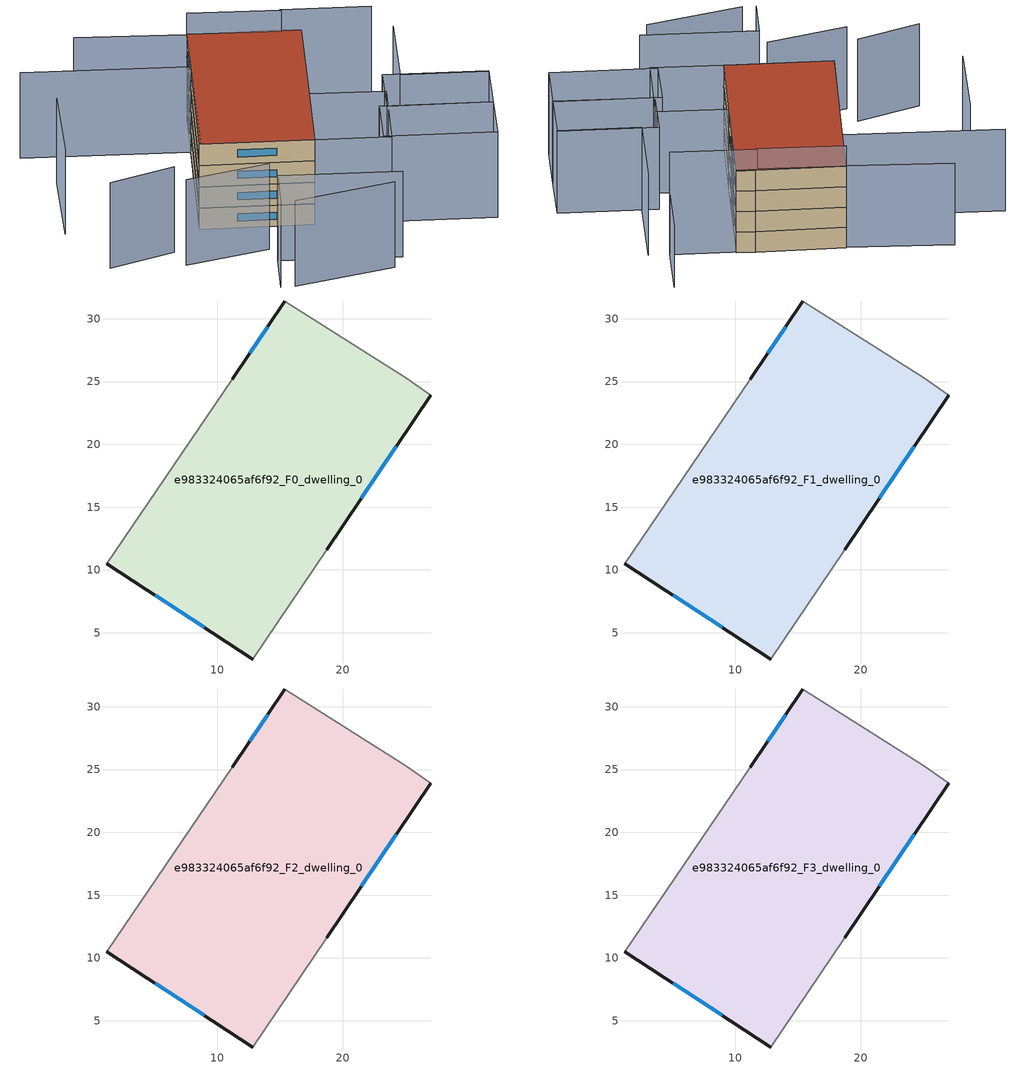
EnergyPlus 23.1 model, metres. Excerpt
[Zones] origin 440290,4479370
e983324065af6f92_F0_dwelling_0
 floor ground (EU_floor_Construction): 25.03,25.29 27.02,23.92 18.74,11.62 12.83,2.91 1.21,10.49 11.22,25.19 15.41,31.41 z0
 wall outside (EU_wall_Construction): 18.74,11.62 27.02,23.92 / 1.21,10.49 12.83,2.91 / 15.41,31.41 11.22,25.19 z0:3
 wall adiabatic (EU_wall_Construction): 12.83,2.91 18.74,11.62 / 11.22,25.19 1.21,10.49 / 27.02,23.92 25.03,25.29 15.41,31.41 z0:3
 window (EU_Window_Construction): 21.48,15.7 24.28,19.85 / 5.06,7.98 8.98,5.42 / 14.02,29.35 12.61,27.25 z0.99:2.01
e983324065af6f92_F1_dwelling_0
 floor to e983324065af6f92_F0_dwelling_0 (EU_floor_Construction): 25.03,25.29 27.02,23.92 18.74,11.62 12.83,2.91 1.21,10.49 11.22,25.19 15.41,31.41 z3
 wall outside (EU_wall_Construction): 18.74,11.62 27.02,23.92 / 1.21,10.49 12.83,2.91 / 15.41,31.41 11.22,25.19 z3:6
 wall adiabatic (EU_wall_Construction): 12.83,2.91 18.74,11.62 / 11.22,25.19 1.21,10.49 / 27.02,23.92 25.03,25.29 15.41,31.41 z3:6
 window (EU_Window_Construction): 21.48,15.7 24.28,19.85 / 5.06,7.98 8.98,5.42 / 14.02,29.35 12.61,27.25 z3.99:5.01
e983324065af6f92_F2_dwelling_0
 floor to e983324065af6f92_F1_dwelling_0 (EU_floor_Construction): 25.03,25.29 27.02,23.92 18.74,11.62 12.83,2.91 1.21,10.49 11.22,25.19 15.41,31.41 z6
 wall outside (EU_wall_Construction): 18.74,11.62 27.02,23.92 / 1.21,10.49 12.83,2.91 / 15.41,31.41 11.22,25.19 z6:9
 wall adiabatic (EU_wall_Construction): 12.83,2.91 18.74,11.62 / 11.22,25.19 1.21,10.49 / 27.02,23.92 25.03,25.29 15.41,31.41 z6:9
 window (EU_Window_Construction): 21.48,15.7 24.28,19.85 / 5.06,7.98 8.98,5.42 / 14.02,29.35 12.61,27.25 z6.99:8.01
e983324065af6f92_F3_dwelling_0
 floor to e983324065af6f92_F2_dwelling_0 (EU_floor_Construction): 25.03,25.29 27.02,23.92 18.74,11.62 12.83,2.91 1.21,10.49 11.22,25.19 15.41,31.41 z9
 wall outside (EU_wall_Construction): 18.74,11.62 27.02,23.92 / 1.21,10.49 12.83,2.91 / 15.41,31.41 11.22,25.19 z9:12
 wall adiabatic (EU_wall_Construction): 12.83,2.91 18.74,11.62 / 11.22,25.19 1.21,10.49 / 27.02,23.92 25.03,25.29 15.41,31.41 z9:12
 window (EU_Window_Construction): 21.48,15.7 24.28,19.85 / 5.06,7.98 8.98,5.42 / 14.02,29.35 12.61,27.25 z9.99:11.01
 roof outside (EU_roof_Construction): 18.74,11.62 27.02,23.92 25.03,25.29 15.41,31.41 11.22,25.19 1.21,10.49 12.83,2.91 z12
shading: -12.67,10.01 -4.32,8.22 / 2.38,-6.82 14.5,-10.64 / -5.02,4.99 5.1,1.82 / 0.91,-5.89 4.25,-0.92 / 4.25,-0.92 16.7,-9.28 / 38.89,2.57 30.02,8.4 / 30.02,8.4 36.14,17.7 / -5.76,36.57 11.22,25.19 / 11.22,25.19 1.32,10.41 / -5.84,29.3 -12.2,19.46 / 15.34,31.31 4.24,39.09 / 23.58,4.24 35.05,-3.31 / 35.05,-3.31 31.23,-9.1 / 31.23,-9.1 19.77,-1.55 / 19.77,-1.55 23.58,4.24 / 35.02,-3.31 24.34,3.74 / 24.34,3.74 28.28,9.73 / 28.28,9.73 38.97,2.67 / 38.97,2.67 35.02,-3.31 / 18.72,11.63 26.39,6.46 / 26.39,6.46 20.5,-2.27 / 20.5,-2.27 12.83,2.91 / 12.83,2.91 18.72,11.63 z0:12; 33.89,19.15 38.2,25.66 z0:9; 33.92,19.17 24.75,25.21 / 24.82,24.99 15.41,31.41 z0:15
[Building]
EU S2 Campaign: North Axis=0; Terrain=City; Solar Distribution=FullExterior
[Site:Location]
Madrid: Latitude=40.5; Longitude=-3.5; Time Zone=1; Elevation=609
[SizingPeriod:WeatherFileDays]
AnnualSizingPeriod: Begin Month=1; Begin Day of Month=1; End Month=12; End Day of Month=31; Day of Week for Start Day=Monday; Use Weather File Daylight Saving Period=No; Use Weather File Rain and Snow Indicators=No
[MATERIAL]
EU_InternalMass_Material: Roughness=MediumRough; Thickness=0.1; Conductivity=1; Density=1800; Specific Heat=900; Thermal Absorptance=0.9; Solar Absorptance=0.7; Visible Absorptance=0.7
[MATERIAL:NOMASS] Roughness=MediumRough; Thermal Absorptance=0.9; Solar Absorptance=0.7; Visible Absorptance=0.7
Name | Thermal Resistance
EU_wall_NoMass | 0.609216
EU_roof_NoMass | 0.513268
EU_floor_NoMass | 0.568163
[WINDOWMATERIAL:SIMPLEGLAZINGSYSTEM]
EU_Window_SimpleGlazing: UFactor=5.50606; Solar Heat Gain Coefficient=0.85; Visible Transmittance=0.85
[CONSTRUCTION]
EU_wall_Construction: EU_wall_NoMass
EU_roof_Construction: EU_roof_NoMass
EU_floor_Construction: EU_floor_NoMass
EU_Window_Construction: EU_Window_SimpleGlazing
EU_InternalMass_Construction: EU_InternalMass_Material
[ZONE] Type=1; Multiplier=1; Ceiling Height=autocalculate; Volume=1052.56; Floor Area=autocalculate; Part of Total Floor Area=Yes
e983324065af6f92_F0_dwelling_0; e983324065af6f92_F1_dwelling_0; e983324065af6f92_F2_dwelling_0; e983324065af6f92_F3_dwelling_0
[INTERNALMASS] Construction=EU_InternalMass_Construction; Surface Area=350.853
Name | Zone or ZoneList
e983324065af6f92_F0_dwelling_0_EU_InternalMass | e983324065af6f92_F0_dwelling_0
e983324065af6f92_F1_dwelling_0_EU_InternalMass | e983324065af6f92_F1_dwelling_0
e983324065af6f92_F2_dwelling_0_EU_InternalMass | e983324065af6f92_F2_dwelling_0
e983324065af6f92_F3_dwelling_0_EU_InternalMass | e983324065af6f92_F3_dwelling_0
[OTHEREQUIPMENT] Fuel Type=Electricity; Design Level Calculation Method=Watts/Area; Power per Zone Floor Area=1; Fraction Latent=0; Fraction Radiant=0; Fraction Lost=0; Carbon Dioxide Generation Rate=0; EndUse Subcategory=EU_Step8_InternalGains
Name | Zone or ZoneList or Space or SpaceList | Schedule
EU_Step8_InternalGain_e983324065af6f92_F0_dwelling_0_f000 | e983324065af6f92_F0_dwelling_0 | EU_Step8_GainSchedule_e983324065af6f92_F0_dwelling_0_f000
EU_Step8_InternalGain_e983324065af6f92_F1_dwelling_0_f000 | e983324065af6f92_F1_dwelling_0 | EU_Step8_GainSchedule_e983324065af6f92_F1_dwelling_0_f000
EU_Step8_InternalGain_e983324065af6f92_F2_dwelling_0_f000 | e983324065af6f92_F2_dwelling_0 | EU_Step8_GainSchedule_e983324065af6f92_F2_dwelling_0_f000
EU_Step8_InternalGain_e983324065af6f92_F3_dwelling_0_f000 | e983324065af6f92_F3_dwelling_0 | EU_Step8_GainSchedule_e983324065af6f92_F3_dwelling_0_f000
[ZONEVENTILATION:DESIGNFLOWRATE] Schedule=EU_AlwaysOn; Design Flow Rate Calculation Method=AirChanges/Hour; Air Changes per Hour=0.752966; Ventilation Type=Natural; Fan Pressure Rise=0; Fan Total Efficiency=1; Constant Term Coefficient=1; Temperature Term Coefficient=0; Velocity Term Coefficient=0; Velocity Squared Term Coefficient=0; Minimum Indoor Temperature=-100; Maximum Indoor Temperature=100; Delta Temperature=-100; Minimum Outdoor Temperature=-100; Maximum Outdoor Temperature=100; Maximum Wind Speed=40
Name | Zone or ZoneList or Space or SpaceList
EU_ConstantAir_e983324065af6f92_F0_dwelling_0 | e983324065af6f92_F0_dwelling_0
EU_ConstantAir_e983324065af6f92_F1_dwelling_0 | e983324065af6f92_F1_dwelling_0
EU_ConstantAir_e983324065af6f92_F2_dwelling_0 | e983324065af6f92_F2_dwelling_0
EU_ConstantAir_e983324065af6f92_F3_dwelling_0 | e983324065af6f92_F3_dwelling_0
[HVACTEMPLATE:THERMOSTAT] Constant Heating Setpoint=20; Constant Cooling Setpoint=50
EU_HeatOnly_e983324065af6f92_F0_dwelling_0; EU_HeatOnly_e983324065af6f92_F1_dwelling_0; EU_HeatOnly_e983324065af6f92_F2_dwelling_0; EU_HeatOnly_e983324065af6f92_F3_dwelling_0
[HVACTEMPLATE:ZONE:IDEALLOADSAIRSYSTEM] System Availability Schedule=EU_AlwaysOn; Maximum Heating Supply Air Temperature=50; Minimum Cooling Supply Air Temperature=13; Maximum Heating Supply Air Humidity Ratio=0.0156; Minimum Cooling Supply Air Humidity Ratio=0.0077; Heating Limit=NoLimit; Cooling Limit=NoLimit; Heating Availability Schedule=EU_AlwaysOn; Cooling Availability Schedule=EU_CoolingOff; Dehumidification Control Type=ConstantSensibleHeatRatio; Cooling Sensible Heat Ratio=0.7; Dehumidification Setpoint=60; Humidification Control Type=None; Humidification Setpoint=30; Outdoor Air Method=None; Outdoor Air Flow Rate per Person=0.00944; Outdoor Air Flow Rate per Zone Floor Area=0; Outdoor Air Flow Rate per Zone=0; Demand Controlled Ventilation Type=None; Outdoor Air Economizer Type=NoEconomizer; Heat Recovery Type=None; Sensible Heat Recovery Effectiveness=0.7; Latent Heat Recovery Effectiveness=0.65
Name | Template Thermostat
e983324065af6f92_F0_dwelling_0 | EU_HeatOnly_e983324065af6f92_F0_dwelling_0
e983324065af6f92_F1_dwelling_0 | EU_HeatOnly_e983324065af6f92_F1_dwelling_0
e983324065af6f92_F2_dwelling_0 | EU_HeatOnly_e983324065af6f92_F2_dwelling_0
e983324065af6f92_F3_dwelling_0 | EU_HeatOnly_e983324065af6f92_F3_dwelling_0
[SIZING:ZONE] Zone Cooling Design Supply Air Temperature Input Method=SupplyAirTemperature; Zone Cooling Design Supply Air Temperature=13; Zone Heating Design Supply Air Temperature Input Method=SupplyAirTemperature; Zone Heating Design Supply Air Temperature=50; Zone Cooling Design Supply Air Humidity Ratio=0.008; Zone Heating Design Supply Air Humidity Ratio=0.008; Cooling Design Air Flow Method=DesignDay; Cooling Design Air Flow Rate=0; Cooling Minimum Air Flow per Zone Floor Area=0.000762; Cooling Minimum Air Flow=0; Cooling Minimum Air Flow Fraction=0.2; Heating Design Air Flow Method=DesignDay; Heating Design Air Flow Rate=0; Heating Maximum Air Flow per Zone Floor Area=0.002032; Heating Maximum Air Flow=0.141576; Heating Maximum Air Flow Fraction=0.3; Account for Dedicated Outdoor Air System=No; Dedicated Outdoor Air System Control Strategy=NeutralSupplyAir; Dedicated Outdoor Air Low Setpoint Temperature for Design=autosize; Dedicated Outdoor Air High Setpoint Temperature for Design=autosize; Zone Load Sizing Method=Sensible Load Only No Latent Load; Zone Latent Cooling Design Supply Air Humidity Ratio Input Method=HumidityRatioDifference; Zone Cooling Design Supply Air Humidity Ratio Difference=0.005; Zone Latent Heating Design Supply Air Humidity Ratio Input Method=HumidityRatioDifference; Zone Humidification Design Supply Air Humidity Ratio Difference=0.005
e983324065af6f92_F0_dwelling_0; e983324065af6f92_F1_dwelling_0; e983324065af6f92_F2_dwelling_0; e983324065af6f92_F3_dwelling_0
[SCHEDULE:CONSTANT]
Name | Hourly Value
EU_AlwaysOn | 1
EU_CoolingOff | 0
[SCHEDULE:FILE] Column Number=1; Rows to Skip at Top=0; Number of Hours of Data=8760; Column Separator=Comma; Interpolate to Timestep=No; Minutes per Item=60; Adjust Schedule for Daylight Savings=Yes
Name | File
EU_Step8_GainSchedule_e983324065af6f92_F0_dwelling_0_f000 | ../../schedules/e983324065af6f92/e983324065af6f92_F0_dwelling_0_f000_gain.csv
EU_Step8_GainSchedule_e983324065af6f92_F1_dwelling_0_f000 | ../../schedules/e983324065af6f92/e983324065af6f92_F1_dwelling_0_f000_gain.csv
EU_Step8_GainSchedule_e983324065af6f92_F2_dwelling_0_f000 | ../../schedules/e983324065af6f92/e983324065af6f92_F2_dwelling_0_f000_gain.csv
EU_Step8_GainSchedule_e983324065af6f92_F3_dwelling_0_f000 | ../../schedules/e983324065af6f92/e983324065af6f92_F3_dwelling_0_f000_gain.csv
